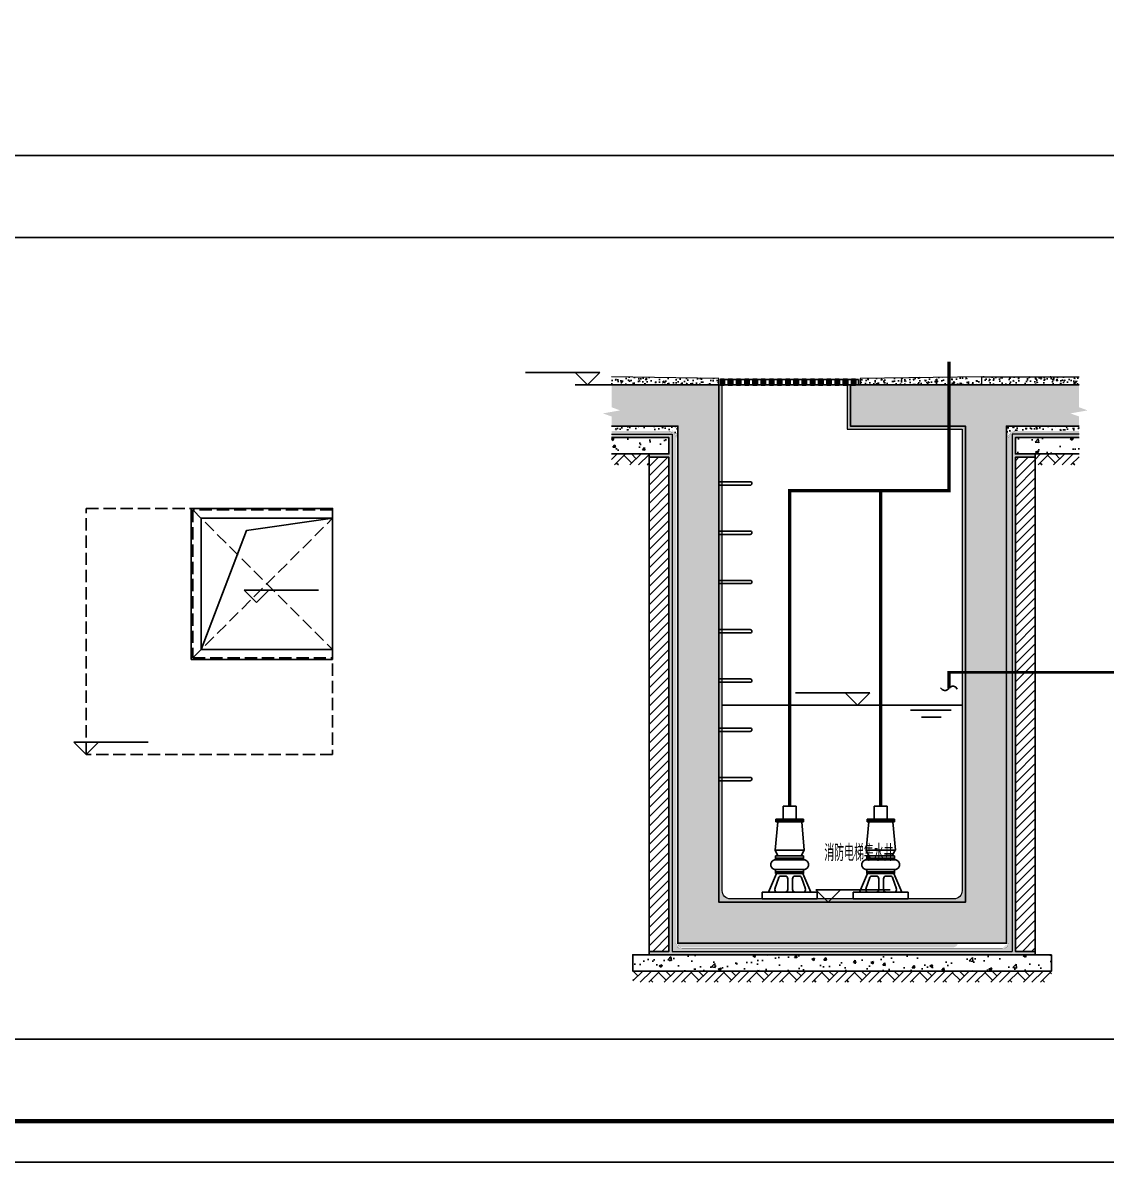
# Model space of a CAD drawing. Extents: x -737978 to 768813, y -372247 to 1140308.
# Drawn here: x -577168 to -570573, y -338663 to -331723 of the extents above; entities that cross this region are included whole.
import ezdxf

# ---------------------------------------------------------------- set-up
doc = ezdxf.new("R2010")
doc.units = 0
doc.header["$LTSCALE"] = 1000
doc.header["$MEASUREMENT"] = 0
doc.linetypes.add('CONTINOUS', pattern=[0])
doc.linetypes.add('DASH', pattern=[0.35, 0.25, -0.1])
doc.layers.get('0').update_dxf_attribs({"linetype": 'CONTINUOUS'})
for name, color, linetype in [('DIM_ELEV', 3, 'CONTINUOUS'), ('EQUIP_废水', 7, 'CONTINUOUS'), ('J-COLU-梁柱', 30, 'CONTINUOUS'), ('J-DRAN-地面及散水', 45, 'CONTINUOUS'), ('J-PUB-填充', 251, 'CONTINUOUS'), ('J-WALL-墙体', 9, 'CONTINUOUS'), ('J-WALL-墙线', 9, 'CONTINUOUS'), ('PIPE-废水', 31, 'CONTINUOUS'), ('PIPE-废水TEXT', 31, 'CONTINUOUS'), ('PUB_TEXT', 7, 'CONTINUOUS'), ('PUB_TITLE', 4, 'CONTINUOUS'), ('STAIR', 2, 'CONTINUOUS'), ('填充', 8, 'CONTINUOUS')]:
    doc.layers.add(name, color=color, linetype=linetype)
doc.layers.add('J-ANNO-填充图案', color=251, linetype='CONTINUOUS', lineweight=30)
doc.layers.add('粉刷层', color=8, linetype='CONTINUOUS', lineweight=5)
doc.styles.add('_TCH_DIM', font='SIMPLEX.shx', dxfattribs={"width": 0.8, "bigfont": 'GBCBIG.shx'})
pattern_1 = [(37.5, (-813564.843, -336659.101), (-0.6299336, 19.2682377), [0, -15.2, 0, -17, 0, -16.25]), (7.5, (-813564.843, -336659.101), (17.697767, 28.2214607), [0, -8.2, 0, -13.7, 0, -5.25]), (327.5, (-813577.143, -336659.101), (31.1414186, 0.0565905), [0, -5, 0, -18, 0, -23.5]), (317.5, (-813577.143, -336659.101), (30.061266, 8.7767556), [0, -2.5, 0, -11.8, 0, -13.5])]

# ---------------------------------------------------------------- blocks, each defined once
blk = doc.blocks.new('$VALVE_U$00000001')
at = {"layer": '填充'}
for p, q in [((-140, 1692), (-140, 1968)), ((-140, 1968), (137, 1968)), ((137, 1692), (137, 1968)), ((-308, 1033), (-254, 1636)), ((-293, 1692), (290, 1692)), ((-293, 1692), (-293, 1636)), ((-293, 1663), (290, 1663)), ((-293, 1636), (290, 1636)), ((309, 1036), (255, 1636)), ((290, 1692), (290, 1636)), ((-308, 1034), (-252, 916)), ((-308, 1033), (308, 1033)), ((244, 916), (307, 1034)), ((-300, 916), (293, 916)), ((-300, 833), (-300, 916)), ((-300, 869), (293, 869)), ((-300, 833), (293, 833)), ((293, 916), (293, 833)), ((293, 833), (298, 833)), ((397, 734), (397, 723)), ((-281, 541), (-450, 142)), ((-300, 624), (293, 624)), ((-300, 541), (-300, 624)), ((-300, 577), (293, 577)), ((-300, 541), (293, 541)), ((-245, 541), (-245, 538)), ((280, 541), (449, 142)), ((293, 624), (293, 541)), ((298, 623), (295, 623)), ((-234, 456), (-316, 213)), ((-97, 484), (-186, 484)), ((-42, 199), (-42, 429)), ((58, 199), (58, 429)), ((113, 484), (202, 484)), ((250, 456), (332, 213)), ((585, 141), (-585, 141)), ((-585, 141), (-585, 0)), ((-585, 0), (585, 0)), ((-263, 146), (-98, 144)), ((279, 146), (114, 144)), ((585, 0), (585, 141))]:
    blk.add_line(p, q, dxfattribs=at)
for centre, radius, start, end in [((-300, 728), 105, 90, 270.0008), ((293, 728), 105, 269.9992, 90), ((-186, 429), 55.3, 90, 159.1328), ((-97, 429), 55.3, 0, 90), ((113, 429), 55.3, 90, 180), ((202, 429), 55.3, 20.8672, 90), ((-262, 201), 55.3, 159.1328, 268.7278), ((-97, 199), 55.3, 268.7278, 0), ((113, 199), 55.3, 180, 271.2722), ((278, 201), 55.3, 271.2722, 20.8672)]:
    blk.add_arc(centre, radius, start, end, dxfattribs=at)
blk = doc.blocks.new('$TwtSys$00000132')
at = {"elevation": 0}
blk.add_lwpolyline([(7, -101, -0.575183), (0, 0, 0.604745), (-11, 101, 16.924828)], format="xyb", dxfattribs=at)

msp = doc.modelspace()

# ---------------------------------------------------------------- hatches: boundary and pattern name
at = {"layer": 'J-ANNO-填充图案'}
for points in [[(-572898.5, -333895.7), (-572921.8, -333895.7), (-572921.8, -333929), (-572898.5, -333929)], [(-572848.5, -333895.7), (-572873.5, -333895.7), (-572873.5, -333929), (-572848.5, -333929)], [(-572798.5, -333895.7), (-572823.5, -333895.7), (-572823.5, -333929), (-572798.5, -333929)], [(-572748.5, -333895.7), (-572773.5, -333895.7), (-572773.5, -333929), (-572748.5, -333929)], [(-572698.5, -333895.7), (-572723.5, -333895.7), (-572723.5, -333929), (-572698.5, -333929)], [(-572648.5, -333895.7), (-572673.5, -333895.7), (-572673.5, -333929), (-572648.5, -333929)], [(-572598.5, -333895.7), (-572623.5, -333895.7), (-572623.5, -333929), (-572598.5, -333929)], [(-572548.5, -333895.7), (-572573.5, -333895.7), (-572573.5, -333929), (-572548.5, -333929)], [(-572498.5, -333895.7), (-572523.5, -333895.7), (-572523.5, -333929), (-572498.5, -333929)], [(-572448.5, -333895.7), (-572473.5, -333895.7), (-572473.5, -333929), (-572448.5, -333929)], [(-572398.5, -333895.7), (-572423.5, -333895.7), (-572423.5, -333929), (-572398.5, -333929)], [(-572348.5, -333895.7), (-572373.5, -333895.7), (-572373.5, -333929), (-572348.5, -333929)], [(-572298.5, -333895.7), (-572323.5, -333895.7), (-572323.5, -333929), (-572298.5, -333929)], [(-572248.5, -333895.7), (-572273.5, -333895.7), (-572273.5, -333929), (-572248.5, -333929)], [(-572198.5, -333895.7), (-572223.5, -333895.7), (-572223.5, -333929), (-572198.5, -333929)], [(-572148.5, -333895.7), (-572173.5, -333895.7), (-572173.5, -333929), (-572148.5, -333929)], [(-572098.5, -333895.7), (-572123.5, -333895.7), (-572123.5, -333929), (-572098.5, -333929)]]:
    msp.add_hatch(color=256, dxfattribs=at).paths.add_polyline_path(points)
at = {"layer": 'J-PUB-填充'}
h = msp.add_hatch(dxfattribs=at)
h.set_pattern_fill('混凝土', color=256, scale=10)
h.set_pattern_definition([(50, (-670860.49, -339165.02), (71.72602, -6.275213), [7.5, -82.5]), (355, (-670860.49, -339165.02), (-13.875133, 75.219213), [6, -66]), (100.4514, (-670854.515, -339165.54), (57.85094, 68.943954), [6.37402, -70.11421]), (46.1842, (-670860.49, -339145.02), (106.724105, -16.5519), [11.25, -123.75]), (96.6356, (-670851.6, -339146.4), (93.46627, 97.41179), [9.56103, -105.1713]), (351.1842, (-670860.49, -339145.02), (93.4662, 97.41186), [9, -99]), (21, (-670850.49, -339150.02), (59.690705, -40.26189), [7.5, -82.5]), (326, (-670850.49, -339150.02), (24.331533, 72.515005), [6, -66]), (71.4514, (-670845.52, -339153.374), (84.022263, 32.25305), [6.37402, -70.11421]), (37.5, (-670860.492, -339165.019), (1.2159855, 33.2893854), [0, -65.2, 0, -67, 0, -66.25]), (7.5, (-670860.492, -339165.02), (26.306954, 39.441171), [0, -38.2, 0, -63.7, 0, -25.25]), (327.5, (-670882.792, -339165.019), (53.3822436, -2.255487), [0, -25, 0, -78, 0, -103.5]), (317.5, (-670892.79, -339165.02), (58.318617, 10.010498), [0, -32.5, 0, -51.8, 0, -73.5])])
h.paths.add_polyline_path([(-572930.1, -333929), (-572930.1, -333889), (-573584.2, -333879), (-573584.2, -333929), (-573180.1, -333929)])
h = msp.add_hatch(dxfattribs=at)
h.set_pattern_fill('混凝土', color=256, scale=10)
h.set_pattern_definition([(50, (-670560.49, -339165.02), (71.726018, -6.275213), [7.5, -82.5]), (355, (-670560.49, -339165.02), (-13.875133, 75.219213), [6, -66]), (100.4514, (-670554.515, -339165.54), (57.85094, 68.943954), [6.37402, -70.11421]), (46.1842, (-670560.49, -339145.02), (106.724105, -16.5519), [11.25, -123.75]), (96.6356, (-670551.6, -339146.4), (93.46627, 97.41179), [9.56103, -105.1713]), (351.1842, (-670560.49, -339145.02), (93.4662, 97.41186), [9, -99]), (21, (-670550.49, -339150.02), (59.690705, -40.26189), [7.5, -82.5]), (326, (-670550.49, -339150.02), (24.331533, 72.515005), [6, -66]), (71.4514, (-670545.52, -339153.374), (84.022263, 32.25305), [6.37402, -70.11421]), (37.5, (-670560.492, -339165.019), (1.2159855, 33.2893854), [0, -65.2, 0, -67, 0, -66.25]), (7.5, (-670560.492, -339165.02), (26.306954, 39.441171), [0, -38.2, 0, -63.7, 0, -25.25]), (327.5, (-670582.792, -339165.019), (53.3822436, -2.255487), [0, -25, 0, -78, 0, -103.5]), (317.5, (-670592.79, -339165.02), (58.318617, 10.010498), [0, -32.5, 0, -51.8, 0, -73.5])])
h.paths.add_polyline_path([(-572070.1, -333929), (-571330.1, -333929), (-571330.1, -333879), (-572070.1, -333889)])
h.paths.add_polyline_path([(-571330.1, -333879), (-571330.1, -333929), (-570738.2, -333929), (-570738.2, -333879)])
h = msp.add_hatch(dxfattribs=at)
h.set_pattern_fill('混凝土', color=256, scale=10)
h.set_pattern_definition([(50, (-813564.84, -334959.113), (71.726018, -6.275213), [7.5, -82.5]), (355, (-813564.84, -334959.11), (-13.875133, 75.219213), [6, -66]), (100.4514, (-813558.865, -334959.636), (57.850938, 68.943954), [6.37402, -70.114211]), (46.1842, (-813564.84, -334939.11), (106.724105, -16.5519), [11.25, -123.75]), (96.6356, (-813555.95, -334940.49), (93.46627, 97.411787), [9.56103, -105.1713]), (351.1842, (-813564.84, -334939.11), (93.466195, 97.41186), [9, -99]), (21, (-813554.84, -334944.113), (59.690705, -40.261889), [7.5, -82.5]), (326, (-813554.84, -334944.11), (24.331533, 72.515005), [6, -66]), (71.4514, (-813549.87, -334947.47), (84.022263, 32.25305), [6.37402, -70.114211]), (37.5, (-813564.843, -334959.113), (1.2159855, 33.2893854), [0, -65.2, 0, -67, 0, -66.25]), (7.5, (-813564.843, -334959.113), (26.306954, 39.441171), [0, -38.2, 0, -63.7, 0, -25.25]), (327.5, (-813587.143, -334959.113), (53.3822436, -2.2554872), [0, -25, 0, -78, 0, -103.5]), (317.5, (-813597.143, -334959.113), (58.318617, 10.010498), [0, -32.5, 0, -51.8, 0, -73.5])])
h.paths.add_polyline_path([(-573180.1, -334179), (-573584.2, -334179), (-573584.2, -334204), (-573235.1, -334204, -0.414214), (-573185.1, -334254), (-573180.1, -334254)])
h = msp.add_hatch(dxfattribs=at)
h.set_pattern_fill('混凝土', color=256, scale=10)
h.set_pattern_definition([(50, (-814064.84, -334959.113), (71.726018, -6.275213), [7.5, -82.5]), (355, (-814064.84, -334959.11), (-13.875133, 75.219213), [6, -66]), (100.4514, (-814058.865, -334959.636), (57.850938, 68.943954), [6.37402, -70.114211]), (46.1842, (-814064.84, -334939.11), (106.724105, -16.5519), [11.25, -123.75]), (96.6356, (-814055.95, -334940.49), (93.46627, 97.411787), [9.56103, -105.1713]), (351.1842, (-814064.84, -334939.11), (93.466195, 97.41186), [9, -99]), (21, (-814054.84, -334944.113), (59.690705, -40.261889), [7.5, -82.5]), (326, (-814054.84, -334944.11), (24.331533, 72.515005), [6, -66]), (71.4514, (-814049.87, -334947.47), (84.022263, 32.25305), [6.37402, -70.114211]), (37.5, (-814064.843, -334959.113), (1.2159855, 33.2893854), [0, -65.2, 0, -67, 0, -66.25]), (7.5, (-814064.843, -334959.113), (26.306954, 39.441171), [0, -38.2, 0, -63.7, 0, -25.25]), (327.5, (-814087.143, -334959.113), (53.3822436, -2.2554872), [0, -25, 0, -78, 0, -103.5]), (317.5, (-814097.143, -334959.113), (58.318617, 10.010498), [0, -32.5, 0, -51.8, 0, -73.5])])
edge = h.paths.add_edge_path()
edge.add_line((-571180.1, -334179), (-570738.2, -334179))
edge.add_line((-570738.2, -334179), (-570738.2, -334204))
edge.add_line((-570738.2, -334204), (-571125.1, -334204))
edge.add_arc((-571125.1, -334254), 50, 90, 180)
edge.add_line((-571175.1, -334254), (-571180.1, -334254))
edge.add_line((-571180.1, -334254), (-571180.1, -334179))
h = msp.add_hatch(dxfattribs=at)
h.set_pattern_fill('混凝土', color=256, scale=25)
h.set_pattern_definition([(50, (-813564.84, -334959.11), (179.31505, -15.68803), [18.75, -206.25]), (355, (-813564.84, -334959.11), (-34.68783, 188.04803), [15, -165]), (100.4514, (-813549.9, -334960.42), (144.62735, 172.35989), [15.93505, -175.28553]), (46.1842, (-813564.84, -334909.11), (266.81026, -41.37975), [28.125, -309.375]), (96.6356, (-813542.6, -334912.56), (233.66568, 243.52947), [23.90257, -262.92825]), (351.1842, (-813564.84, -334909.1), (233.6655, 243.52965), [22.5, -247.5]), (21, (-813539.84, -334921.61), (149.22676, -100.65472), [18.75, -206.25]), (326, (-813539.84, -334921.61), (60.82883, 181.28751), [15, -165]), (71.4514, (-813527.4, -334930), (210.05566, 80.63262), [15.93505, -175.28553]), (37.5, (-813564.84, -334959.11), (3.039964, 83.223463), [0, -163, 0, -167.5, 0, -165.625]), (7.5, (-813564.84, -334959.11), (65.767384, 98.602928), [0, -95.5, 0, -159.25, 0, -63.125]), (327.5, (-813620.59, -334959.11), (133.455609, -5.638718), [0, -62.5, 0, -195, 0, -258.75]), (317.5, (-813645.59, -334959.11), (145.79654, 25.026246), [0, -81.25, 0, -129.5, 0, -183.75])])
h.paths.add_polyline_path([(-573584.2, -334249), (-573584.2, -334349), (-573235.1, -334349), (-573235.1, -334249)])
h = msp.add_hatch(dxfattribs=at)
h.set_pattern_fill('混凝土', color=256, scale=25)
h.set_pattern_definition([(50, (-814064.84, -334959.11), (179.31505, -15.68803), [18.75, -206.25]), (355, (-814064.84, -334959.11), (-34.68783, 188.04803), [15, -165]), (100.4514, (-814049.9, -334960.42), (144.62735, 172.35989), [15.93505, -175.28553]), (46.1842, (-814064.84, -334909.11), (266.81026, -41.37975), [28.125, -309.375]), (96.6356, (-814042.6, -334912.56), (233.66568, 243.52947), [23.90257, -262.92825]), (351.1842, (-814064.84, -334909.1), (233.6655, 243.52965), [22.5, -247.5]), (21, (-814039.84, -334921.61), (149.22676, -100.65472), [18.75, -206.25]), (326, (-814039.84, -334921.61), (60.82883, 181.28751), [15, -165]), (71.4514, (-814027.4, -334930), (210.05566, 80.63262), [15.93505, -175.28553]), (37.5, (-814064.84, -334959.11), (3.039964, 83.223463), [0, -163, 0, -167.5, 0, -165.625]), (7.5, (-814064.84, -334959.11), (65.767384, 98.602928), [0, -95.5, 0, -159.25, 0, -63.125]), (327.5, (-814120.59, -334959.11), (133.455609, -5.638718), [0, -62.5, 0, -195, 0, -258.75]), (317.5, (-814145.59, -334959.11), (145.79654, 25.026246), [0, -81.25, 0, -129.5, 0, -183.75])])
h.paths.add_polyline_path([(-570738.2, -334349), (-570738.2, -334249), (-571125.1, -334249), (-571125.1, -334349)])
h = msp.add_hatch(dxfattribs=at)
h.set_pattern_fill('混凝土', color=256, scale=10)
h.set_pattern_definition([(50, (-670860.49, -340865.007), (71.72602, -6.275213), [7.5, -82.5]), (355, (-670860.49, -340865.01), (-13.875133, 75.219213), [6, -66]), (100.4514, (-670854.515, -340865.53), (57.85094, 68.943954), [6.37402, -70.11421]), (46.1842, (-670860.49, -340845.01), (106.724105, -16.5519), [11.25, -123.75]), (96.6356, (-670851.6, -340846.39), (93.46627, 97.41179), [9.56103, -105.1713]), (351.1842, (-670860.49, -340845.01), (93.4662, 97.41186), [9, -99]), (21, (-670850.49, -340850.007), (59.690705, -40.26189), [7.5, -82.5]), (326, (-670850.49, -340850.01), (24.331533, 72.515005), [6, -66]), (71.4514, (-670845.52, -340853.36), (84.022263, 32.25305), [6.37402, -70.11421]), (37.5, (-670860.492, -340865.007), (1.2159855, 33.2893854), [0, -65.2, 0, -67, 0, -66.25]), (7.5, (-670860.492, -340865.007), (26.306954, 39.441171), [0, -38.2, 0, -63.7, 0, -25.25]), (327.5, (-670882.792, -340865.007), (53.3822436, -2.255487), [0, -25, 0, -78, 0, -103.5]), (317.5, (-670892.79, -340865.007), (58.318617, 10.010498), [0, -32.5, 0, -51.8, 0, -73.5])])
h.paths.add_polyline_path([(-571475.6, -337329), (-571480.1, -337329), (-573180.1, -337329), (-573184.7, -337329, 0.365977), (-573155.1, -337354), (-571930.1, -337354), (-571505.1, -337354, 0.365977)])
h = msp.add_hatch(dxfattribs=at)
h.set_pattern_fill('混凝土', color=256, scale=25)
h.set_pattern_definition([(50, (-813564.84, -336859.11), (179.31505, -15.68803), [18.75, -206.25]), (355, (-813564.84, -336859.11), (-34.68783, 188.04803), [15, -165]), (100.4514, (-813549.9, -336860.42), (144.62735, 172.35989), [15.93505, -175.28553]), (46.1842, (-813564.84, -336809.11), (266.81026, -41.37975), [28.125, -309.375]), (96.6356, (-813542.6, -336812.56), (233.66568, 243.52947), [23.90257, -262.92825]), (351.1842, (-813564.84, -336809.1), (233.6655, 243.52965), [22.5, -247.5]), (21, (-813539.84, -336821.61), (149.22676, -100.65472), [18.75, -206.25]), (326, (-813539.84, -336821.61), (60.82883, 181.28751), [15, -165]), (71.4514, (-813527.4, -336830), (210.05566, 80.63262), [15.93505, -175.28553]), (37.5, (-813564.84, -336859.11), (3.039964, 83.223463), [0, -163, 0, -167.5, 0, -165.625]), (7.5, (-813564.84, -336859.11), (65.767384, 98.602928), [0, -95.5, 0, -159.25, 0, -63.125]), (327.5, (-813620.59, -336859.11), (133.455609, -5.638718), [0, -62.5, 0, -195, 0, -258.75]), (317.5, (-813645.59, -336859.11), (145.79654, 25.026246), [0, -81.25, 0, -129.5, 0, -183.75])])
h.paths.add_polyline_path([(-570905.1, -337499), (-570905.1, -337399), (-573455.1, -337399), (-573455.1, -337499)])
at = {"layer": '填充'}
h = msp.add_hatch(dxfattribs=at)
h.set_pattern_fill('钢筋混凝土', color=256, scale=25, style=0)
h.set_pattern_definition([(45, (-670860.49, -339165.02), (-44.194174, 44.194174), []), (50, (-670860.49, -339165.02), (179.31505, -15.68803), [18.75, -206.25]), (355, (-670860.5, -339165.02), (-34.68783, 188.04803), [15, -165]), (100.4514, (-670845.55, -339166.33), (144.62735, 172.3599), [15.93505, -175.28553]), (46.1842, (-670860.5, -339115.02), (266.81026, -41.37975), [28.125, -309.375]), (96.6356, (-670838.26, -339118.47), (233.6657, 243.5295), [23.9026, -262.92825]), (351.1842, (-670860.5, -339115.02), (233.6655, 243.52965), [22.5, -247.5]), (21, (-670835.49, -339127.52), (149.22676, -100.65472), [18.75, -206.25]), (326, (-670835.5, -339127.52), (60.82883, 181.2875), [15, -165]), (71.4514, (-670823.06, -339135.9), (210.05566, 80.63262), [15.93505, -175.28553]), (37.5, (-670860.49, -339165.02), (3.039964, 83.223463), [0, -163, 0, -167.5, 0, -165.625]), (7.5, (-670860.49, -339165.02), (65.767384, 98.60293), [0, -95.5, 0, -159.25, 0, -63.125]), (327.5, (-670916.24, -339165.02), (133.45561, -5.63872), [0, -62.5, 0, -195, 0, -258.75]), (317.5, (-670941.24, -339165.02), (145.79654, 25.02625), [0, -81.25, 0, -129.5, 0, -183.75])])
h.paths.add_polyline_path([(-573180.1, -337329), (-571180.1, -337329), (-571180.1, -334179), (-570738.2, -334179), (-570738.2, -334120.8), (-570790.7, -334102.2), (-570685.7, -334083.7), (-570738.2, -334064.6), (-570738.2, -333929), (-572130.1, -333929), (-572130.1, -334179), (-571430.1, -334179), (-571430.1, -337079), (-572930.1, -337079), (-572930.1, -333929), (-573180.1, -333929), (-573584.2, -333929), (-573584.2, -334064.6), (-573531.7, -334083.7), (-573636.7, -334102.2), (-573584.2, -334120.8), (-573584.2, -334179), (-573180.1, -334179)])
h = msp.add_hatch(dxfattribs=at)
h.set_pattern_fill('砂灰土', color=256, scale=5, style=0)
h.set_pattern_definition([(37.5, (-670860.492, -339165.019), (-0.6299336, 19.2682377), [0, -15.2, 0, -17, 0, -16.25]), (7.5, (-670860.492, -339165.019), (17.697767, 28.2214607), [0, -8.2, 0, -13.7, 0, -5.25]), (327.5, (-670872.792, -339165.019), (31.1414186, 0.0565905), [0, -5, 0, -18, 0, -23.5]), (317.5, (-670872.792, -339165.019), (30.061266, 8.776756), [0, -2.5, 0, -11.8, 0, -13.5])])
edge = h.paths.add_edge_path()
edge.add_line((-572130.1, -333929), (-572150.1, -333929))
edge.add_line((-572150.1, -333929), (-572150.1, -334199))
edge.add_line((-572150.1, -334199), (-571450.1, -334199))
edge.add_line((-571450.1, -334199), (-571450.1, -337009))
edge.add_arc((-571500.1, -337009), 50, 270, 360, ccw=False)
edge.add_line((-571500.1, -337059), (-572860.1, -337059))
edge.add_arc((-572860.1, -337009), 50, 180, 270, ccw=False)
edge.add_line((-572910.1, -337009), (-572910.1, -333929))
edge.add_line((-572910.1, -333929), (-572930.1, -333929))
edge.add_line((-572930.1, -333929), (-572930.1, -337079))
edge.add_line((-572930.1, -337079), (-571430.1, -337079))
edge.add_line((-571430.1, -337079), (-571430.1, -334179))
edge.add_line((-571430.1, -334179), (-572130.1, -334179))
edge.add_line((-572130.1, -334179), (-572130.1, -333929))
h = msp.add_hatch(dxfattribs=at)
h.set_pattern_fill('砂灰土', color=256, scale=5, style=0)
h.set_pattern_definition(pattern_1)
h.paths.add_polyline_path([(-573215.1, -337379), (-571145.1, -337379), (-571145.1, -334229), (-570738.2, -334229), (-570738.2, -334209), (-571125.1, -334209, 0.414214), (-571170.1, -334254), (-571170.1, -337324, -0.414214), (-571205.1, -337359), (-571930.1, -337359), (-573155.1, -337359, -0.414214), (-573190.1, -337324), (-573190.1, -334254, 0.414214), (-573235.1, -334209), (-573584.2, -334209), (-573584.2, -334229), (-573215.1, -334229)])
h = msp.add_hatch(dxfattribs=at)
h.set_pattern_fill('砂灰土', color=256, scale=5, style=0)
h.set_pattern_definition(pattern_1)
h.paths.add_polyline_path([(-573235.1, -337379), (-573355.1, -337379), (-573355.1, -337399), (-571005.1, -337399), (-571005.1, -337379), (-571125.1, -337379), (-571125.1, -334369), (-571005.1, -334369), (-571005.1, -334349), (-571125.1, -334349), (-571125.1, -334249), (-570738.2, -334249), (-570738.2, -334229), (-571145.1, -334229), (-571145.1, -337379), (-573215.1, -337379), (-573215.1, -334229), (-573584.2, -334229), (-573584.2, -334249), (-573235.1, -334249), (-573235.1, -334349), (-573355.1, -334349), (-573355.1, -334369), (-573235.1, -334369)])
h = msp.add_hatch(dxfattribs=at)
h.set_pattern_fill('夯实土壤', color=256, scale=25)
h.set_pattern_definition([(45, (-813784.21, -333709.11), (-99.3485, 99.3485), []), (45, (-813731.71, -333709.11), (-99.3485, 99.3485), []), (45, (-813679.21, -333709.11), (-99.3485, 99.3485), []), (135, (-813784.21, -333709.11), (-99.3485, -99.3485), [66.25, -74.25]), (135, (-813757.96, -333682.86), (-99.3485, -99.3485), [66.25, -74.25]), (135, (-813731.71, -333656.61), (-99.3485, -99.3485), [66.25, -74.25])])
h.paths.add_polyline_path([(-573433.9, -334349), (-573584.2, -334349), (-573584.2, -334416.2), (-573471.9, -334416.2)])
h.paths.add_polyline_path([(-573355.1, -334349), (-573433.9, -334349), (-573471.9, -334416.2), (-573355.1, -334416.2)])
h = msp.add_hatch(dxfattribs=at)
h.set_pattern_fill('夯实土壤', color=256, scale=25)
h.set_pattern_definition([(45, (-811205.18, -333709.11), (-99.3485, 99.3485), []), (45, (-811152.68, -333709.11), (-99.3485, 99.3485), []), (45, (-811100.18, -333709.11), (-99.3485, 99.3485), []), (135, (-811205.18, -333709.11), (-99.3485, -99.3485), [66.25, -74.25]), (135, (-811178.93, -333682.86), (-99.3485, -99.3485), [66.25, -74.25]), (135, (-811152.68, -333656.61), (-99.3485, -99.3485), [66.25, -74.25])])
h.paths.add_polyline_path([(-570854.8, -334349), (-571005.1, -334349), (-571005.1, -334416.2), (-570892.8, -334416.2)])
h.paths.add_polyline_path([(-570738.2, -334349), (-570854.8, -334349), (-570892.8, -334416.2), (-570738.2, -334416.2)])
h = msp.add_hatch(dxfattribs=at)
h.set_pattern_fill('ANSI31', color=256, scale=25, style=0)
h.set_pattern_definition([(45, (-813564.843, -336659.1), (-28.0633004, 28.0633004), [])])
h.paths.add_polyline_path([(-573235.1, -334369), (-573355.1, -334369), (-573355.1, -337379), (-573235.1, -337379)])
h = msp.add_hatch(dxfattribs=at)
h.set_pattern_fill('ANSI31', color=256, scale=25, style=0)
h.set_pattern_definition([(45, (-814064.843, -336659.1), (-28.0633004, 28.0633004), [])])
h.paths.add_polyline_path([(-571005.1, -334369), (-571125.1, -334369), (-571125.1, -337379), (-571005.1, -337379)])
h = msp.add_hatch(dxfattribs=at)
h.set_pattern_fill('夯实土壤', color=256, scale=25)
h.set_pattern_definition([(45, (-811588.17, -336859.11), (-99.3485, 99.3485), []), (45, (-811535.67, -336859.11), (-99.3485, 99.3485), []), (45, (-811483.17, -336859.11), (-99.3485, 99.3485), []), (135, (-811588.17, -336859.11), (-99.3485, -99.3485), [66.25, -74.25]), (135, (-811561.92, -336832.86), (-99.3485, -99.3485), [66.25, -74.25]), (135, (-811535.67, -336806.61), (-99.3485, -99.3485), [66.25, -74.25])])
h.paths.add_polyline_path([(-571237.8, -337499), (-573454.2, -337499), (-573454.2, -337566.2), (-571275.8, -337566.2)])
h.paths.add_polyline_path([(-570904.8, -337499), (-571237.8, -337499), (-571275.8, -337566.2), (-570904.8, -337566.2)])

# ---------------------------------------------------------------- linework, layer by layer
for points, format in [([(-570738.2, -334204, 0.4, 0.4, 0), (-571125.1, -334204, 0.4, 0.4, 0.414214), (-571175.1, -334254, 0.4, 0.4, 0), (-571175.1, -337324, 0.4, 0.4, -0.414214), (-571205.1, -337354, 0.4, 0.4, 0), (-571930.1, -337354, 0.4, 0.4, 0), (-573155.1, -337354, 0.4, 0.4, -0.414214), (-573185.1, -337324, 0.4, 0.4, 0), (-573185.1, -334254, 0.4, 0.4, 0.414214), (-573235.1, -334204, 0.4, 0.4, 0), (-573584.2, -334204, 0, 0, 0)], "xyseb"), ([(-572930.1, -334519), (-572740.1, -334519, -0.414214), (-572730.1, -334529), (-572730.1, -334529, -0.414214), (-572740.1, -334539), (-572930.1, -334539)], "xyb"), ([(-572930.1, -334819), (-572740.1, -334819, -0.414214), (-572730.1, -334829), (-572730.1, -334829, -0.414214), (-572740.1, -334839), (-572930.1, -334839)], "xyb"), ([(-572930.1, -335119), (-572740.1, -335119, -0.414214), (-572730.1, -335129), (-572730.1, -335129, -0.414214), (-572740.1, -335139), (-572930.1, -335139)], "xyb"), ([(-572930.1, -335419), (-572740.1, -335419, -0.414214), (-572730.1, -335429), (-572730.1, -335429, -0.414214), (-572740.1, -335439), (-572930.1, -335439)], "xyb"), ([(-572930.1, -335719), (-572740.1, -335719, -0.414214), (-572730.1, -335729), (-572730.1, -335729, -0.414214), (-572740.1, -335739), (-572930.1, -335739)], "xyb"), ([(-572930.1, -336019), (-572740.1, -336019, -0.414214), (-572730.1, -336029), (-572730.1, -336029, -0.414214), (-572740.1, -336039), (-572930.1, -336039)], "xyb"), ([(-572930.1, -336319), (-572740.1, -336319, -0.414214), (-572730.1, -336329), (-572730.1, -336329, -0.414214), (-572740.1, -336339), (-572930.1, -336339)], "xyb")]:
    msp.add_lwpolyline(points, format=format)
at = {"const_width": 0.4}
for points in [[(-570738.2, -334209), (-571125.1, -334209, 0.414214), (-571170.1, -334254), (-571170.1, -337324, -0.414214), (-571205.1, -337359), (-571930.1, -337359), (-573155.1, -337359, -0.414214), (-573190.1, -337324), (-573190.1, -334254, 0.414214), (-573235.1, -334209), (-573584.2, -334209)], [(-573195.1, -334514), (-573195.1, -334254, 0.414214), (-573235.1, -334214), (-573495.1, -334214)], [(-571165.1, -334514), (-571165.1, -334254, -0.414214), (-571125.1, -334214), (-570865.1, -334214)], [(-572900.1, -337364), (-573155.1, -337364, -0.414214), (-573195.1, -337324), (-573195.1, -337079)], [(-571165.1, -337079), (-571165.1, -337324, -0.414214), (-571205.1, -337364), (-571460.1, -337364)]]:
    msp.add_lwpolyline(points, format="xyb", dxfattribs=at)
for points in [[(-573185.1, -334254), (-573180.1, -334254)], [(-573355.1, -334369), (-573355.1, -334349)], [(-571005.1, -334369), (-571005.1, -334349)], [(-573180.1, -337329), (-573184.7, -337329)], [(-571180.1, -337329), (-571175.6, -337329)], [(-573355.1, -337379.3), (-573355.1, -337399)], [(-571005.1, -337379.3), (-571005.1, -337399)]]:
    msp.add_lwpolyline(points)
at = {"color": 8}
msp.add_lwpolyline([(-571450.1, -335879), (-572910.1, -335879)], dxfattribs=at)
at = {"layer": 'DIM_ELEV'}
for p, q in [((-573654.7, -333854), (-574106.9, -333854)), ((-573729.7, -333929), (-573804.7, -333854)), ((-573729.7, -333929), (-573654.7, -333854)), ((-573554.7, -333929), (-573804.7, -333929)), ((-575744.9, -335254.3, -17326.4), (-575819.9, -335179.3, -17326.4)), ((-575819.9, -335179.3, -17326.4), (-575367.7, -335179.3, -17326.4)), ((-575744.9, -335254.3, -17326.4), (-575669.9, -335179.3, -17326.4)), ((-572011.5, -335804), (-572463.7, -335804)), ((-572086.5, -335879), (-572161.5, -335804)), ((-572086.5, -335879), (-572011.5, -335804)), ((-576782.4, -336180.4, -17326.4), (-576857.4, -336105.4, -17326.4)), ((-576857.4, -336105.4, -17326.4), (-576405.2, -336105.4, -17326.4)), ((-576782.4, -336180.4, -17326.4), (-576707.4, -336105.4, -17326.4)), ((-572265.8, -337079), (-572340.8, -337004)), ((-572340.8, -337004), (-571888.6, -337004)), ((-572265.8, -337079), (-572190.8, -337004))]:
    msp.add_line(p, q, dxfattribs=at)
at = {"layer": 'J-ANNO-填充图案'}
msp.add_line((-572898.5, -333895.7), (-572898.5, -333929), dxfattribs=at)
at = {"layer": 'J-ANNO-填充图案', "color": 6}
for p, q in [((-572848.5, -333895.7), (-572848.5, -333929)), ((-572798.5, -333895.7), (-572798.5, -333929)), ((-572748.5, -333895.7), (-572748.5, -333929)), ((-572698.5, -333895.7), (-572698.5, -333929)), ((-572648.5, -333895.7), (-572648.5, -333929)), ((-572598.5, -333895.7), (-572598.5, -333929)), ((-572548.5, -333895.7), (-572548.5, -333929)), ((-572498.5, -333895.7), (-572498.5, -333929)), ((-572448.5, -333895.7), (-572448.5, -333929)), ((-572398.5, -333895.7), (-572398.5, -333929)), ((-572348.5, -333895.7), (-572348.5, -333929)), ((-572298.5, -333895.7), (-572298.5, -333929)), ((-572248.5, -333895.7), (-572248.5, -333929)), ((-572198.5, -333895.7), (-572198.5, -333929)), ((-572148.5, -333895.7), (-572148.5, -333929)), ((-572098.5, -333895.7), (-572098.5, -333929))]:
    msp.add_line(p, q, dxfattribs=at)
at = {"layer": 'J-ANNO-填充图案'}
for points in [[(-572898.5, -333895.7), (-572921.8, -333895.7), (-572921.8, -333929), (-572898.5, -333929)], [(-572848.5, -333895.7), (-572873.5, -333895.7), (-572873.5, -333929), (-572848.5, -333929)], [(-572798.5, -333895.7), (-572823.5, -333895.7), (-572823.5, -333929), (-572798.5, -333929)], [(-572748.5, -333895.7), (-572773.5, -333895.7), (-572773.5, -333929), (-572748.5, -333929)], [(-572698.5, -333895.7), (-572723.5, -333895.7), (-572723.5, -333929), (-572698.5, -333929)], [(-572648.5, -333895.7), (-572673.5, -333895.7), (-572673.5, -333929), (-572648.5, -333929)], [(-572598.5, -333895.7), (-572623.5, -333895.7), (-572623.5, -333929), (-572598.5, -333929)], [(-572548.5, -333895.7), (-572573.5, -333895.7), (-572573.5, -333929), (-572548.5, -333929)], [(-572498.5, -333895.7), (-572523.5, -333895.7), (-572523.5, -333929), (-572498.5, -333929)], [(-572448.5, -333895.7), (-572473.5, -333895.7), (-572473.5, -333929), (-572448.5, -333929)], [(-572398.5, -333895.7), (-572423.5, -333895.7), (-572423.5, -333929), (-572398.5, -333929)], [(-572348.5, -333895.7), (-572373.5, -333895.7), (-572373.5, -333929), (-572348.5, -333929)], [(-572298.5, -333895.7), (-572323.5, -333895.7), (-572323.5, -333929), (-572298.5, -333929)], [(-572248.5, -333895.7), (-572273.5, -333895.7), (-572273.5, -333929), (-572248.5, -333929)], [(-572198.5, -333895.7), (-572223.5, -333895.7), (-572223.5, -333929), (-572198.5, -333929)], [(-572148.5, -333895.7), (-572173.5, -333895.7), (-572173.5, -333929), (-572148.5, -333929)], [(-572098.5, -333895.7), (-572123.5, -333895.7), (-572123.5, -333929), (-572098.5, -333929)]]:
    msp.add_lwpolyline(points, close=True, dxfattribs=at)
at = {"layer": 'J-COLU-梁柱'}
for points in [[(-570738.2, -333929), (-570738.2, -333929), (-570738.2, -333929), (-572130.1, -333929), (-572130.1, -334179), (-571430.1, -334179), (-571430.1, -337079), (-572930.1, -337079), (-572930.1, -333929), (-572930.1, -333929), (-572930.1, -333929), (-573180.1, -333929), (-573584.2, -333929)], [(-573584.2, -334179), (-573180.1, -334179), (-573180.1, -337329), (-571180.1, -337329)], [(-573180.1, -337329), (-571180.1, -337329), (-571180.1, -334179), (-570738.2, -334179)], [(-573584.2, -334249), (-573235.1, -334249), (-573235.1, -334349), (-573584.2, -334349)], [(-570738.2, -334249), (-571125.1, -334249), (-571125.1, -334349), (-570738.2, -334349)]]:
    msp.add_lwpolyline(points, dxfattribs=at)
msp.add_lwpolyline([(-570905.1, -337399), (-570905.1, -337499), (-573455.1, -337499), (-573455.1, -337399)], close=True, dxfattribs=at)
at = {"layer": 'J-DRAN-地面及散水', "linetype": 'DASH', "ltscale": 0.3}
for p, q in [((-576132.4, -334690.4), (-575282.4, -335540.4)), ((-576132.4, -335590.4), (-575282.4, -334740.4))]:
    msp.add_line(p, q, dxfattribs=at)
for points in [[(-576782.4, -336180.4), (-576782.4, -334680.4), (-575282.4, -334680.4), (-575282.4, -336180.4)], [(-575282.4, -335590.4), (-575282.4, -334690.4), (-576132.4, -334690.4), (-576132.4, -335590.4)]]:
    msp.add_lwpolyline(points, close=True, dxfattribs=at)
at = {"layer": 'J-DRAN-地面及散水', "linetype": 'Continuous'}
for points in [[(-575282.4, -335600.4), (-576142.4, -335600.4), (-576142.4, -334680.4), (-575282.4, -334680.4)], [(-576082.4, -334740.4), (-576082.4, -335540.4), (-575282.4, -335540.4), (-575282.4, -334740.4)]]:
    msp.add_lwpolyline(points, close=True, dxfattribs=at)
at = {"layer": 'J-WALL-墙体'}
msp.add_line((-572921.8, -333895.7), (-572921.8, -333929), dxfattribs=at)
at = {"layer": 'J-WALL-墙体', "color": 255}
for p, q in [((-572080.1, -333895.7), (-572921.8, -333895.7)), ((-572921.8, -333929), (-572080.1, -333929)), ((-572080.1, -333895.7), (-572080.1, -333929))]:
    msp.add_line(p, q, dxfattribs=at)
at = {"layer": 'J-WALL-墙线'}
for points in [[(-573355.1, -334369), (-573235.1, -334369), (-573235.1, -337379), (-573355.1, -337379)], [(-571005.1, -334369), (-571125.1, -334369), (-571125.1, -337379), (-571005.1, -337379)]]:
    msp.add_lwpolyline(points, close=True, dxfattribs=at)
at = {"layer": 'PIPE-废水', "linetype": 'DASH', "const_width": 20}
for points in [[(-572499.5, -336495.2), (-572499.5, -334572.6), (-571530.1, -334572.6), (-571530.1, -333787.7)], [(-571945.3, -336495.2), (-571945.3, -334572.6)]]:
    msp.add_lwpolyline(points, dxfattribs=at)
at = {"layer": 'PIPE-废水', "linetype": 'DASH'}
msp.add_lwpolyline([(-570371, -335579, 17.5, 17.5, 0), (-570371, -335679, 17.5, 17.5, 0), (-571530.1, -335679, 20, 20, 0), (-571530.1, -335776.5, 0, 0, 0)], format="xyseb", dxfattribs=at)
at = {"layer": 'PIPE-废水TEXT', "color": 8, "linetype": 'CONTINOUS'}
for p, q in [((-571764.3, -335910), (-571516.9, -335910)), ((-571697, -335952.4), (-571576.8, -335952.4))]:
    msp.add_line(p, q, dxfattribs=at)
at = {"layer": 'PUB_TITLE'}
msp.add_lwpolyline([(-587211.3, -338662.7), (-566186.3, -338662.7), (-566186.3, -323812.7), (-587211.3, -323812.7)], close=True, dxfattribs=at)
at = {"layer": 'PUB_TITLE', "const_width": 25}
msp.add_lwpolyline([(-586586.3, -338412.7), (-566436.3, -338412.7), (-566436.3, -324062.7), (-586586.3, -324062.7)], close=True, dxfattribs=at)
at = {"layer": 'PUB_TITLE'}
for points in [[(-586586.3, -332531.4), (-568586.6, -332531.4)], [(-586586.3, -333031.4), (-568586.6, -333031.4)], [(-586586.3, -337912.7), (-568586.6, -337912.7)]]:
    msp.add_lwpolyline(points, dxfattribs=at)
at = {"layer": 'STAIR'}
msp.add_lwpolyline([(-586586.3, -338412.7), (-568586.6, -338412.7)], dxfattribs=at)
at = {"layer": '填充'}
msp.add_lwpolyline([(-576082.4, -335540.4), (-575806.8, -334816.1), (-575282.4, -334740.4)], dxfattribs=at)
at = {"layer": '粉刷层'}
for p, q in [((-571330.1, -333929), (-571330.1, -333879)), ((-573584.2, -334229), (-573215.1, -334229)), ((-573215.1, -334229), (-573215.1, -337379)), ((-571145.1, -334229), (-571145.1, -337379)), ((-570738.2, -334229), (-571145.1, -334229)), ((-573215.1, -337379), (-571145.1, -337379))]:
    msp.add_line(p, q, dxfattribs=at)
for points in [[(-572930.1, -333929), (-572930.1, -333889), (-573584.2, -333879)], [(-572930.1, -333929), (-572910.1, -333929)], [(-571330.1, -333879), (-572070.1, -333889)], [(-572070.1, -333889), (-572070.1, -333929)], [(-571330.1, -333879), (-570738.2, -333879)]]:
    msp.add_lwpolyline(points, dxfattribs=at)
msp.add_lwpolyline([(-572150.1, -333929), (-572150.1, -334199), (-571450.1, -334199), (-571450.1, -337009, -0.414214), (-571500.1, -337059), (-572860.1, -337059, -0.414214), (-572910.1, -337009), (-572910.1, -333929)], format="xyb", dxfattribs=at)

# ---------------------------------------------------------------- block references
at = {"layer": 'EQUIP_废水', "xscale": -0.5, "yscale": 0.5, "zscale": 0.5, "rotation": 270}
msp.add_blockref('$TwtSys$00000132', (-571530.1, -335776.5), dxfattribs=at)
at = {"layer": '填充', "xscale": 0.2864772094285987, "yscale": 0.2864772094285987, "zscale": 0.2864772094285987}
for p in [(-572499.1, -337059), (-571945, -337059)]:
    msp.add_blockref('$VALVE_U$00000001', p, dxfattribs=at)

# ---------------------------------------------------------------- texts
at = {"layer": 'PUB_TEXT', "style": '_TCH_DIM', "width": 0.7}
msp.add_text('消防电梯集水井', height=101.28, dxfattribs=at).set_placement((-572288.7, -336829))

doc.saveas('drawing.dxf')
